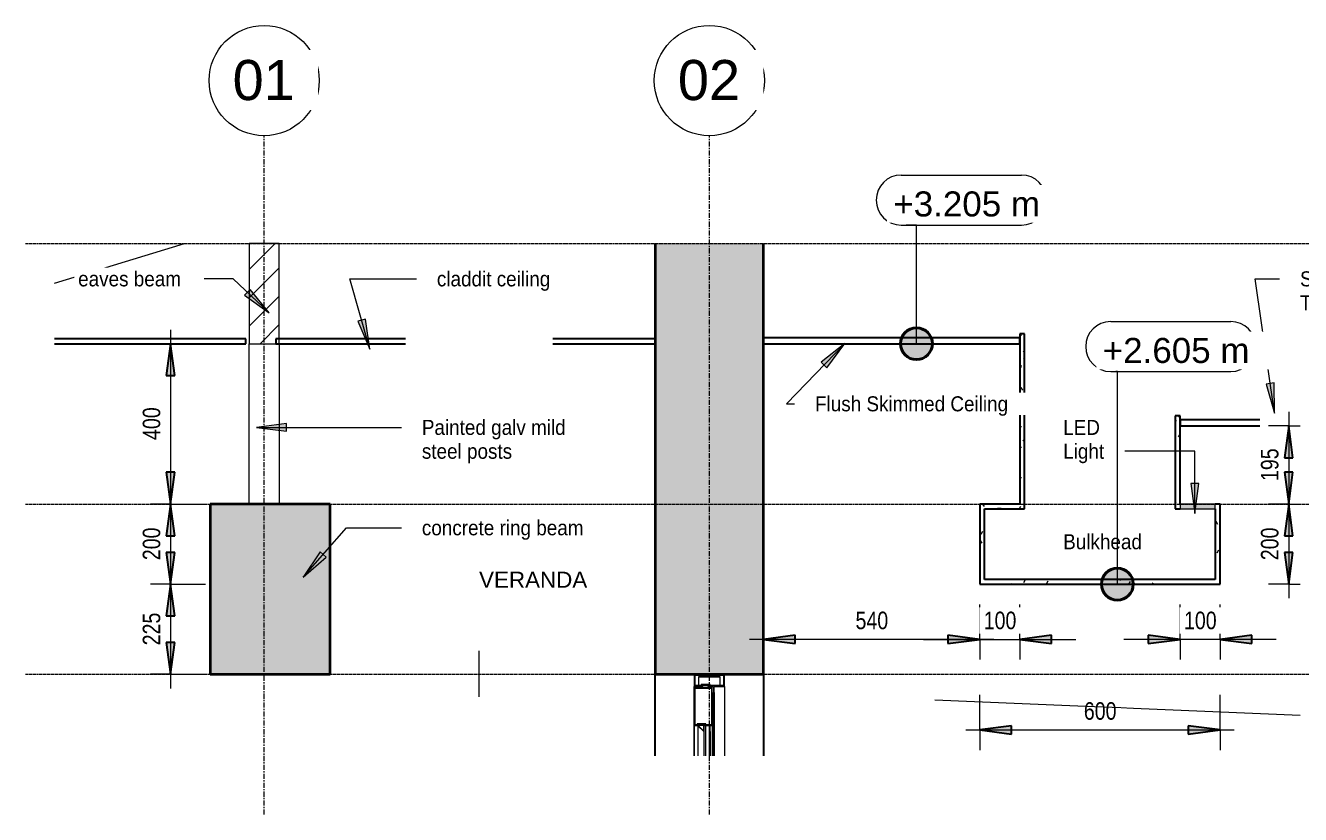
# Model space of a CAD drawing. Header units: millimetres. Extents: x 2814 to 112404, y -27229 to 26301.
# Drawn here: x 68135 to 71318, y 2030 to 3999 of the extents above; entities that cross this region are included whole.
import ezdxf

# ---------------------------------------------------------------- set-up
doc = ezdxf.new("R2010")
doc.units = ezdxf.units.MM
doc.linetypes.add('1000 Dashed', pattern=[2, 1, -1])
doc.linetypes.add('Grid Line', pattern=[22.225, 12.7, -3.175, 3.175, -3.175])
for name, color, linetype, lineweight in [('A-ANNO-DIMS', 211, 'Continuous', 5), ('A-ANNO-DIMS-25', 211, 'Continuous', 5), ('A-AREA-IDEN', 2, 'Continuous', 5), ('A-CLNG', 13, 'Continuous', 9), ('A-CLNG-PATT', 13, 'Continuous', 9), ('A-DETL-GENF', 92, 'Continuous', 5), ('A-DETL-THIN', 151, 'Continuous', 5), ('A-DOOR', 31, 'Continuous', 5), ('A-FLOR-LEVL', 51, 'Continuous', 5), ('A-WALL', 113, 'Continuous', 9), ('A-WALL-PATT', 111, 'Continuous', 9), ('G-ANNO-DIMS', 111, 'Continuous', 5), ('G-ANNO-TEXT', 231, 'Continuous', 5), ('I-WALL', 2, 'Continuous', 9), ('S-BEAM', 12, 'Continuous', 5), ('S-COLS', 52, 'Continuous', 5), ('S-FSTN', 2, 'Continuous', 5), ('S-GRID', 1, 'Continuous', 5), ('S-GRID-IDEN', 1, 'Continuous', 5)]:
    doc.layers.add(name, color=color, linetype=linetype, lineweight=lineweight)
doc.styles.add('Arial_10', font='arial.ttf', dxfattribs={"height": 62.5})
doc.styles.add('Arial_11', font='arial.ttf', dxfattribs={"width": 0.8, "height": 43.75})
doc.styles.add('Arial_12', font='arial.ttf', dxfattribs={"width": 0.9, "height": 37.5})
doc.styles.add('Arial_13', font='arial.ttf', dxfattribs={"height": 40})
doc.styles.add('Arial_9', font='arial.ttf', dxfattribs={"height": 100})
doc.dimstyles.new('SVA_Arc_Length-1_8mm_BLUE_Arrow_4', dxfattribs={"dimscale": 304.8, "dimtxt": 44.636349, "dimasz": 0.260417, "dimexe": 0.164042, "dimexo": 0.0625, "dimgap": 0.04101, "dimtad": 1, "dimdec": 0, "dimrnd": 5, "dimzin": 0, "dimdsep": 46, "dimtxsty": 'Arial_11', "dimsah": 1, "dimcen": 0.09, "dimdle": 0.114829, "dimazin": 0, "dimtfac": 1, "dimtdec": 4, "dimtix": 1, "dimtmove": 0, "dimatfit": 3, "dimfxl": 0.287073, "dimfxlon": 1, "dimtvp": 1, "dimtfill": 1, "dimtolj": 1, "dimtzin": 0, "dimarcsym": 2})

# ---------------------------------------------------------------- blocks, each defined once
blk = doc.blocks.new('Door Aluminium - Double Opening Out with Cill - Door Aluminium Double Opening Out with Cill 1800x2400 3-1350929-Bulkhead Detail - 01')
at = {"layer": 'A-DOOR', "lineweight": 15}
for p, q in [((-27861.6, 2380), (-27877.1, 2380)), ((-27877.1, 2380), (-27877.1, 2350)), ((-27875.1, 2352), (-27875.1, 2378)), ((-27875.1, 2378), (-27865.9, 2378)), ((-27865.9, 2378), (-27865.9, 2373.7)), ((-27865.9, 2373.7), (-27813.3, 2373.7)), ((-27865.9, 2352), (-27865.9, 2373.7)), ((-27864.1, 2375.5), (-27864.1, 2378.5)), ((-27864.1, 2378.5), (-27861.6, 2378.5)), ((-27815.1, 2375.5), (-27864.1, 2375.5)), ((-27861.6, 2378.5), (-27861.6, 2380)), ((-27861.6, 2378.5), (-27861.6, 2375.5)), ((-27802.1, 2380), (-27817.6, 2380)), ((-27817.6, 2380), (-27817.6, 2378.5)), ((-27817.6, 2378.5), (-27815.1, 2378.5)), ((-27817.6, 2375.5), (-27817.6, 2378.5)), ((-27815.1, 2378.5), (-27815.1, 2375.5)), ((-27813.3, 2373.7), (-27813.3, 2378)), ((-27813.3, 2378), (-27804.1, 2378)), ((-27813.3, 2373.7), (-27813.3, 2351.8)), ((-27804.1, 2378), (-27804.1, 2351.8)), ((-27802.1, 2350), (-27802.1, 2380)), ((-27877.1, 2350), (-27856.6, 2350)), ((-27877.1, 2176.7), (-27877.1, 2350)), ((-27876.8, 2347), (-27876.8, 2252)), ((-27832.8, 2347), (-27876.8, 2347)), ((-27859.9, 2352), (-27875.1, 2352)), ((-27875.1, 2253.8), (-27875.1, 2345.2)), ((-27875.1, 2345.2), (-27834.6, 2345.2)), ((-27837.8, 2354.4), (-27859.9, 2354.4)), ((-27859.9, 2354.4), (-27859.9, 2352)), ((-27858.1, 2351), (-27858.1, 2352.6)), ((-27858.1, 2352.6), (-27839.6, 2352.6)), ((-27856.6, 2351), (-27858.1, 2351)), ((-27856.6, 2350), (-27856.6, 2351)), ((-27856.6, 2350), (-27856.6, 2347)), ((-27839.6, 2351.3), (-27842.6, 2351)), ((-27842.6, 2351), (-27842.6, 2350)), ((-27842.6, 2350), (-27829.4, 2350)), ((-27842.6, 2347), (-27842.6, 2350)), ((-27839.6, 2352.6), (-27839.6, 2351.3)), ((-27837.8, 2351.8), (-27837.8, 2354.4)), ((-27804.1, 2351.8), (-27837.8, 2351.8)), ((-27834.6, 2345.2), (-27834.6, 2253.8)), ((-27832.8, 2252), (-27832.8, 2347)), ((-27829.4, 2350), (-27829.4, 2335)), ((-27829.4, 2335), (-27827.6, 2335)), ((-27829.4, 2176.7), (-27829.4, 2335)), ((-27827.6, 2335), (-27827.6, 2350)), ((-27827.6, 2350), (-27802.1, 2350)), ((-27827.6, 2335), (-27827.6, 2176.7)), ((-27802.1, 2350), (-27802.1, 2176.7)), ((-27876.8, 2252), (-27866.8, 2252)), ((-27876.8, 2176.7), (-27876.8, 2252)), ((-27870.2, 2253.8), (-27875.1, 2253.8)), ((-27848, 2256.4), (-27870.2, 2256.4)), ((-27870.2, 2256.4), (-27870.2, 2253.8)), ((-27866.5, 2251.8), (-27868.4, 2251.8)), ((-27868.4, 2251.8), (-27853.5, 2236.9)), ((-27868.4, 2251.8), (-27868.4, 2176.7)), ((-27866.8, 2252), (-27866.8, 2254.6)), ((-27866.8, 2254.6), (-27849.8, 2254.6)), ((-27866.5, 2254.1), (-27866.5, 2251.8)), ((-27853.5, 2254.1), (-27866.5, 2254.1)), ((-27865.5, 2250.3), (-27865.5, 2253.1)), ((-27865.5, 2253.1), (-27854.5, 2253.1)), ((-27854.5, 2239.3), (-27865.5, 2250.3)), ((-27854.5, 2253.1), (-27854.5, 2239.3)), ((-27853.5, 2236.9), (-27853.5, 2254.1)), ((-27853.5, 2236.9), (-27853.5, 2176.7)), ((-27849.8, 2253.3), (-27852.8, 2253.3)), ((-27852.8, 2253.3), (-27852.8, 2252)), ((-27852.8, 2252), (-27839.6, 2252)), ((-27852.8, 2176.7), (-27852.8, 2252)), ((-27849.8, 2254.6), (-27849.8, 2253.3)), ((-27839.6, 2254.1), (-27849.6, 2254.1)), ((-27849.6, 2254.1), (-27849.6, 2176.7)), ((-27848, 2253.8), (-27848, 2256.4)), ((-27834.6, 2253.8), (-27848, 2253.8)), ((-27839.6, 2176.7), (-27839.6, 2254.1)), ((-27839.6, 2252), (-27839.6, 2237)), ((-27839.6, 2237), (-27837.8, 2237)), ((-27837.8, 2237), (-27837.8, 2252)), ((-27837.8, 2252), (-27832.8, 2252)), ((-27837.8, 2237), (-27837.8, 2176.7)), ((-27832.8, 2252), (-27832.8, 2176.7))]:
    blk.add_line(p, q, dxfattribs=at)
blk = doc.blocks.new('Ceilings 2 - Ceilings 2-V16-Bulkhead Detail - 01')
at = {"layer": 'A-CLNG-PATT', "lineweight": 15}
h = blk.add_hatch(dxfattribs=at)
h.set_pattern_fill('FP_33', color=256, style=0, pattern_type=2)
h.set_pattern_definition([(0, (-22884.627, 5715.787), (101.6, 25.4), [8.382, -67.818, 8.382, -67.818, -406.4]), (0, (-22884.627, 5715.787), (101.6, 25.4), [-152.4, 8.382, -144.018, 8.382, -67.818, -177.8]), (0, (-22884.627, 5715.787), (101.6, 25.4), [-381, 8.382, -42.418, 8.382, -118.618]), (120, (-22846.527, 5728.487), (-72.79705, 75.28818), [8.382, -67.818, 8.382, -67.818, -406.4]), (120, (-22846.527, 5728.487), (-72.79705, 75.28818), [-152.4, 8.382, -144.018, 8.382, -67.818, -177.8]), (120, (-22846.527, 5728.487), (-72.79705, 75.28818), [-381, 8.382, -42.418, 8.382, -118.618]), (240, (-22833.827, 5779.287), (-28.80295, -100.68818), [8.382, -67.818, 8.382, -67.818, -406.4]), (240, (-22833.827, 5779.287), (-28.80295, -100.68818), [-152.4, 8.382, -144.018, 8.382, -67.818, -177.8]), (240, (-22833.827, 5779.287), (-28.80295, -100.68818), [-381, 8.382, -42.418, 8.382, -118.618])])
h.paths.add_polyline_path([(-27164.6, 2605), (-26564.6, 2605), (-26564.6, 2805), (-26576.6, 2805), (-26576.6, 2617), (-27152.6, 2617), (-27152.6, 2793), (-27052.6, 2793), (-27052.6, 3230), (-27064.6, 3230), (-27064.6, 2805), (-27164.6, 2805)])
h.paths.add_polyline_path([(-26676.6, 2793), (-26664.6, 2793), (-26664.6, 3025), (-26676.6, 3025), (-26676.6, 2805)])
at = {"layer": 'A-CLNG', "lineweight": 25}
for p, q in [((-27052.6, 3230), (-27064.6, 3230)), ((-27064.6, 3230), (-27064.6, 2805)), ((-27052.6, 2793), (-27052.6, 3230)), ((-26664.6, 3025), (-26676.6, 3025)), ((-26676.6, 3025), (-26676.6, 2793)), ((-26664.6, 2805), (-26664.6, 3025)), ((-27064.6, 2805), (-27164.6, 2805)), ((-27164.6, 2805), (-27164.6, 2605)), ((-26564.6, 2805), (-26576.6, 2805)), ((-26564.6, 2605), (-26564.6, 2805)), ((-27152.6, 2617), (-27152.6, 2793)), ((-27152.6, 2793), (-27052.6, 2793)), ((-26676.6, 2793), (-26664.6, 2793)), ((-26576.6, 2793), (-26576.6, 2617)), ((-26576.6, 2617), (-27152.6, 2617)), ((-27164.6, 2605), (-26564.6, 2605))]:
    blk.add_line(p, q, dxfattribs=at)
blk = doc.blocks.new('Structural Connections 1 - Structural Connections 1-V17-Bulkhead Detail - 01')
at = {"layer": 'S-FSTN', "lineweight": 15}
h = blk.add_hatch(dxfattribs=at)
h.set_pattern_fill('FP_32', color=256, style=0, pattern_type=2)
h.set_pattern_definition([(45, (-22884.627, 5715.787), (-35.35534, 35.35534), [])])
h.paths.add_polyline_path([(-28913.6, 3205), (-28913.6, 3455), (-28988.6, 3455), (-28988.6, 3205)])
for p, q in [((-28913.6, 3455), (-28988.6, 3455)), ((-28988.6, 3455), (-28988.6, 3205)), ((-28913.6, 3205), (-28913.6, 3455)), ((-28988.6, 3205), (-28913.6, 3205))]:
    blk.add_line(p, q, dxfattribs=at)
blk = doc.blocks.new('Timber Truss - Timber Truss 2-V18-Bulkhead Detail - 01')
at = {"layer": 'S-BEAM', "lineweight": 15}
blk.add_line((-29474.8, 3356), (-29150, 3455.3), dxfattribs=at)
blk = doc.blocks.new('Grid - M_Grid Head - Circle-V28-Bulkhead Detail - 01')
at = {"layer": 'S-GRID-IDEN'}
blk.add_circle((-27839.6, 3861.6), 137.5, dxfattribs=at)
blk = doc.blocks.new('Grid - M_Grid Head - Circle-V29-Bulkhead Detail - 01')
at = {"layer": 'S-GRID-IDEN'}
blk.add_circle((-28951.1, 3861.6), 137.5, dxfattribs=at)
blk = doc.blocks.new('DIMBLOCK44-Bulkhead Detail - 01')
at = {"layer": 'A-ANNO-DIMS-25', "lineweight": 25}
for points in [[(69977.3, 2467.1), (70056.7, 2456.7), (70056.7, 2477.6)], [(70517.3, 2467.1), (70438, 2477.6), (70438, 2456.7)]]:
    blk.add_hatch(color=256, dxfattribs=at).paths.add_polyline_path(points)
at = {"layer": 'A-ANNO-DIMS-25'}
for p, q in [((70517.3, 2467.1), (70517.3, 2554.6)), ((69977.3, 2467.1), (69977.3, 2517.1)), ((70552.3, 2467.1), (69942.3, 2467.1)), ((69977.3, 2467.1), (69977.3, 2379.6)), ((70517.3, 2467.1), (70517.3, 2417.1))]:
    blk.add_line(p, q, dxfattribs=at)
at = {"layer": 'A-ANNO-DIMS-25', "lineweight": 25}
for p, q in [((70056.7, 2477.6), (69977.3, 2467.1)), ((69977.3, 2467.1), (70056.7, 2456.7)), ((70056.7, 2456.7), (70056.7, 2477.6)), ((70517.3, 2467.1), (70438, 2477.6)), ((70438, 2477.6), (70438, 2456.7)), ((70438, 2456.7), (70517.3, 2467.1))]:
    blk.add_line(p, q, dxfattribs=at)
at = {"layer": 'A-ANNO-DIMS-25', "color": 0, "insert": (70207.2, 2536.4), "char_height": 43.75, "width": 96.415, "attachment_point": 1, "line_spacing_factor": 0.941778, "style": 'Arial_11', "bg_fill": 3, "box_fill_scale": 1.25, "bg_fill_color": 256, "bg_fill_true_color": 13158600, "bg_fill_transparency": 0}
blk.add_mtext('540', dxfattribs=at)
blk = doc.blocks.new('DIMBLOCK45-Bulkhead Detail - 01')
at = {"layer": 'A-ANNO-DIMS-25', "lineweight": 25}
for points in [[(70517.3, 2467.1), (70438, 2477.6), (70438, 2456.7)], [(70617.3, 2467.1), (70696.7, 2456.7), (70696.7, 2477.6)]]:
    blk.add_hatch(color=256, dxfattribs=at).paths.add_polyline_path(points)
at = {"layer": 'A-ANNO-DIMS-25'}
for p, q in [((70517.3, 2467.1), (70517.3, 2554.6)), ((70617.3, 2467.1), (70617.3, 2554.6)), ((70377.3, 2467.1), (70757.4, 2467.1)), ((70517.3, 2467.1), (70517.3, 2417.1)), ((70617.3, 2467.1), (70617.3, 2417.1))]:
    blk.add_line(p, q, dxfattribs=at)
at = {"layer": 'A-ANNO-DIMS-25', "lineweight": 25}
for p, q in [((70517.3, 2467.1), (70438, 2477.6)), ((70438, 2477.6), (70438, 2456.7)), ((70438, 2456.7), (70517.3, 2467.1)), ((70696.7, 2477.6), (70617.3, 2467.1)), ((70617.3, 2467.1), (70696.7, 2456.7)), ((70696.7, 2456.7), (70696.7, 2477.6))]:
    blk.add_line(p, q, dxfattribs=at)
at = {"layer": 'A-ANNO-DIMS-25', "color": 0, "insert": (70527.2, 2536.4), "char_height": 43.75, "width": 96.415, "attachment_point": 1, "line_spacing_factor": 0.941778, "style": 'Arial_11', "bg_fill": 3, "box_fill_scale": 1.25, "bg_fill_color": 256, "bg_fill_true_color": 13158600, "bg_fill_transparency": 0}
blk.add_mtext('100', dxfattribs=at)
blk = doc.blocks.new('DIMBLOCK46-Bulkhead Detail - 01')
at = {"layer": 'A-ANNO-DIMS-25', "lineweight": 25}
for points in [[(70517.3, 2241.1), (70596.7, 2230.6), (70596.7, 2251.5)], [(71117.3, 2241.1), (71038, 2251.5), (71038, 2230.6)]]:
    blk.add_hatch(color=256, dxfattribs=at).paths.add_polyline_path(points)
at = {"layer": 'A-ANNO-DIMS-25'}
for p, q in [((70517.3, 2241.1), (70517.3, 2328.6)), ((71117.3, 2241.1), (71117.3, 2328.6)), ((70482.3, 2241.1), (71152.3, 2241.1)), ((70517.3, 2241.1), (70517.3, 2191.1)), ((71117.3, 2241.1), (71117.3, 2191.1))]:
    blk.add_line(p, q, dxfattribs=at)
at = {"layer": 'A-ANNO-DIMS-25', "lineweight": 25}
for p, q in [((70596.7, 2251.5), (70517.3, 2241.1)), ((70517.3, 2241.1), (70596.7, 2230.6)), ((70596.7, 2230.6), (70596.7, 2251.5)), ((71117.3, 2241.1), (71038, 2251.5)), ((71038, 2251.5), (71038, 2230.6)), ((71038, 2230.6), (71117.3, 2241.1))]:
    blk.add_line(p, q, dxfattribs=at)
at = {"layer": 'A-ANNO-DIMS-25', "color": 0, "insert": (70777.2, 2310.4), "char_height": 43.75, "width": 96.415, "attachment_point": 1, "line_spacing_factor": 0.941778, "style": 'Arial_11', "bg_fill": 3, "box_fill_scale": 1.25, "bg_fill_color": 256, "bg_fill_true_color": 13158600, "bg_fill_transparency": 0}
blk.add_mtext('600', dxfattribs=at)
blk = doc.blocks.new('DIMBLOCK47-Bulkhead Detail - 01')
at = {"layer": 'A-ANNO-DIMS-25', "lineweight": 25}
for points in [[(71017.3, 2467.1), (70938, 2477.6), (70938, 2456.7)], [(71117.3, 2467.1), (71196.7, 2456.7), (71196.7, 2477.6)]]:
    blk.add_hatch(color=256, dxfattribs=at).paths.add_polyline_path(points)
at = {"layer": 'A-ANNO-DIMS-25'}
for p, q in [((71017.3, 2467.1), (71017.3, 2554.6)), ((71117.3, 2467.1), (71117.3, 2554.6)), ((71257.4, 2467.1), (70877.3, 2467.1)), ((71017.3, 2467.1), (71017.3, 2417.1)), ((71117.3, 2467.1), (71117.3, 2417.1))]:
    blk.add_line(p, q, dxfattribs=at)
at = {"layer": 'A-ANNO-DIMS-25', "lineweight": 25}
for p, q in [((71017.3, 2467.1), (70938, 2477.6)), ((70938, 2477.6), (70938, 2456.7)), ((70938, 2456.7), (71017.3, 2467.1)), ((71196.7, 2477.6), (71117.3, 2467.1)), ((71117.3, 2467.1), (71196.7, 2456.7)), ((71196.7, 2456.7), (71196.7, 2477.6))]:
    blk.add_line(p, q, dxfattribs=at)
at = {"layer": 'A-ANNO-DIMS-25', "color": 0, "insert": (71027.2, 2536.4), "char_height": 43.75, "width": 96.415, "attachment_point": 1, "line_spacing_factor": 0.941778, "style": 'Arial_11', "bg_fill": 3, "box_fill_scale": 1.25, "bg_fill_color": 256, "bg_fill_true_color": 13158600, "bg_fill_transparency": 0}
blk.add_mtext('100', dxfattribs=at)
blk = doc.blocks.new('DIMBLOCK48-Bulkhead Detail - 01')
at = {"layer": 'A-ANNO-DIMS-25', "lineweight": 25}
for points in [[(68497, 2605), (68486.6, 2525.6), (68507.5, 2525.6)], [(68497, 2380), (68507.5, 2459.4), (68486.6, 2459.4)]]:
    blk.add_hatch(color=256, dxfattribs=at).paths.add_polyline_path(points)
at = {"layer": 'A-ANNO-DIMS-25'}
for p, q in [((68497, 2640), (68497, 2345)), ((68497, 2605), (68447, 2605)), ((68497, 2605), (68584.5, 2605)), ((68497, 2380), (68447, 2380)), ((68497, 2380), (68584.5, 2380))]:
    blk.add_line(p, q, dxfattribs=at)
at = {"layer": 'A-ANNO-DIMS-25', "lineweight": 25}
for p, q in [((68497, 2605), (68486.6, 2525.6)), ((68507.5, 2525.6), (68497, 2605)), ((68486.6, 2525.6), (68507.5, 2525.6)), ((68507.5, 2459.4), (68486.6, 2459.4)), ((68486.6, 2459.4), (68497, 2380)), ((68497, 2380), (68507.5, 2459.4))]:
    blk.add_line(p, q, dxfattribs=at)
at = {"layer": 'A-ANNO-DIMS-25', "color": 0, "insert": (68427.7, 2452.3), "char_height": 43.75, "width": 96.415, "attachment_point": 1, "rotation": 90, "line_spacing_factor": 0.941778, "style": 'Arial_11', "bg_fill": 3, "box_fill_scale": 1.25, "bg_fill_color": 256, "bg_fill_true_color": 13158600, "bg_fill_transparency": 0}
blk.add_mtext('225', dxfattribs=at)
blk = doc.blocks.new('DIMBLOCK49-Bulkhead Detail - 01')
at = {"layer": 'A-ANNO-DIMS-25', "lineweight": 25}
for points in [[(68497, 2805), (68486.6, 2725.6), (68507.5, 2725.6)], [(68497, 2605), (68507.5, 2684.4), (68486.6, 2684.4)]]:
    blk.add_hatch(color=256, dxfattribs=at).paths.add_polyline_path(points)
at = {"layer": 'A-ANNO-DIMS-25'}
for p, q in [((68497, 2840), (68497, 2570)), ((68497, 2805), (68447, 2805)), ((68497, 2805), (68584.5, 2805)), ((68497, 2605), (68447, 2605)), ((68497, 2605), (68584.5, 2605))]:
    blk.add_line(p, q, dxfattribs=at)
at = {"layer": 'A-ANNO-DIMS-25', "lineweight": 25}
for p, q in [((68497, 2805), (68486.6, 2725.6)), ((68507.5, 2725.6), (68497, 2805)), ((68486.6, 2725.6), (68507.5, 2725.6)), ((68507.5, 2684.4), (68486.6, 2684.4)), ((68486.6, 2684.4), (68497, 2605)), ((68497, 2605), (68507.5, 2684.4))]:
    blk.add_line(p, q, dxfattribs=at)
at = {"layer": 'A-ANNO-DIMS-25', "color": 0, "insert": (68427.7, 2664.8), "char_height": 43.75, "width": 96.415, "attachment_point": 1, "rotation": 90, "line_spacing_factor": 0.941778, "style": 'Arial_11', "bg_fill": 3, "box_fill_scale": 1.25, "bg_fill_color": 256, "bg_fill_true_color": 13158600, "bg_fill_transparency": 0}
blk.add_mtext('200', dxfattribs=at)
blk = doc.blocks.new('DIMBLOCK50-Bulkhead Detail - 01')
at = {"layer": 'A-ANNO-DIMS-25', "lineweight": 25}
for points in [[(68497, 3205), (68486.6, 3125.6), (68507.5, 3125.6)], [(68497, 2805), (68507.5, 2884.4), (68486.6, 2884.4)]]:
    blk.add_hatch(color=256, dxfattribs=at).paths.add_polyline_path(points)
at = {"layer": 'A-ANNO-DIMS-25'}
for p, q in [((68497, 3240), (68497, 2770)), ((68497, 3205), (68447, 3205)), ((68497, 3205), (68584.5, 3205)), ((68497, 2805), (68447, 2805)), ((68497, 2805), (68584.5, 2805))]:
    blk.add_line(p, q, dxfattribs=at)
at = {"layer": 'A-ANNO-DIMS-25', "lineweight": 25}
for p, q in [((68497, 3205), (68486.6, 3125.6)), ((68507.5, 3125.6), (68497, 3205)), ((68486.6, 3125.6), (68507.5, 3125.6)), ((68507.5, 2884.4), (68486.6, 2884.4)), ((68486.6, 2884.4), (68497, 2805)), ((68497, 2805), (68507.5, 2884.4))]:
    blk.add_line(p, q, dxfattribs=at)
at = {"layer": 'A-ANNO-DIMS-25', "color": 0, "insert": (68427.7, 2964.8), "char_height": 43.75, "width": 96.415, "attachment_point": 1, "rotation": 90, "line_spacing_factor": 0.941778, "style": 'Arial_11', "bg_fill": 3, "box_fill_scale": 1.25, "bg_fill_color": 256, "bg_fill_true_color": 13158600, "bg_fill_transparency": 0}
blk.add_mtext('400', dxfattribs=at)
blk = doc.blocks.new('DIMBLOCK51-Bulkhead Detail - 01')
at = {"layer": 'A-ANNO-DIMS-25', "lineweight": 25}
for points in [[(71288.6, 3000), (71278.2, 2920.6), (71299.1, 2920.6)], [(71288.6, 2805), (71299.1, 2884.4), (71278.2, 2884.4)], [(71288.6, 2805), (71278.2, 2725.6), (71299.1, 2725.6)]]:
    blk.add_hatch(color=256, dxfattribs=at).paths.add_polyline_path(points)
at = {"layer": 'A-ANNO-DIMS-25'}
for p, q in [((71288.6, 3035), (71288.6, 2805)), ((71288.6, 3000), (71238.6, 3000)), ((71288.6, 3000), (71316.9, 3000)), ((71288.6, 2805), (71238.6, 2805)), ((71288.6, 2805), (71316.9, 2805))]:
    blk.add_line(p, q, dxfattribs=at)
at = {"layer": 'A-ANNO-DIMS-25', "lineweight": 25}
for p, q in [((71288.6, 3000), (71278.2, 2920.6)), ((71299.1, 2920.6), (71288.6, 3000)), ((71278.2, 2920.6), (71299.1, 2920.6)), ((71299.1, 2884.4), (71278.2, 2884.4)), ((71278.2, 2884.4), (71288.6, 2805)), ((71288.6, 2805), (71299.1, 2884.4)), ((71288.6, 2805), (71278.2, 2725.6)), ((71299.1, 2725.6), (71288.6, 2805)), ((71278.2, 2725.6), (71299.1, 2725.6))]:
    blk.add_line(p, q, dxfattribs=at)
at = {"layer": 'A-ANNO-DIMS-25', "color": 0, "insert": (71219.3, 2862.3), "char_height": 43.75, "width": 96.415, "attachment_point": 1, "rotation": 90, "line_spacing_factor": 0.941778, "style": 'Arial_11', "bg_fill": 3, "box_fill_scale": 1.25, "bg_fill_color": 256, "bg_fill_true_color": 13158600, "bg_fill_transparency": 0}
blk.add_mtext('195', dxfattribs=at)
blk = doc.blocks.new('DIMBLOCK52-Bulkhead Detail - 01')
at = {"layer": 'A-ANNO-DIMS-25', "lineweight": 25}
for points in [[(71288.6, 2805), (71299.1, 2884.4), (71278.2, 2884.4)], [(71288.6, 2805), (71278.2, 2725.6), (71299.1, 2725.6)], [(71288.6, 2605), (71299.1, 2684.4), (71278.2, 2684.4)]]:
    blk.add_hatch(color=256, dxfattribs=at).paths.add_polyline_path(points)
for p, q in [((71299.1, 2884.4), (71278.2, 2884.4)), ((71278.2, 2884.4), (71288.6, 2805)), ((71288.6, 2805), (71299.1, 2884.4)), ((71288.6, 2805), (71278.2, 2725.6)), ((71299.1, 2725.6), (71288.6, 2805)), ((71278.2, 2725.6), (71299.1, 2725.6)), ((71299.1, 2684.4), (71278.2, 2684.4)), ((71278.2, 2684.4), (71288.6, 2605)), ((71288.6, 2605), (71299.1, 2684.4))]:
    blk.add_line(p, q, dxfattribs=at)
at = {"layer": 'A-ANNO-DIMS-25'}
for p, q in [((71288.6, 2805), (71238.6, 2805)), ((71288.6, 2805), (71288.6, 2570)), ((71288.6, 2805), (71316.9, 2805)), ((71288.6, 2605), (71238.6, 2605)), ((71288.6, 2605), (71316.9, 2605))]:
    blk.add_line(p, q, dxfattribs=at)
at = {"layer": 'A-ANNO-DIMS-25', "color": 0, "insert": (71219.3, 2664.8), "char_height": 43.75, "width": 96.415, "attachment_point": 1, "rotation": 90, "line_spacing_factor": 0.941778, "style": 'Arial_11', "bg_fill": 3, "box_fill_scale": 1.25, "bg_fill_color": 256, "bg_fill_true_color": 13158600, "bg_fill_transparency": 0}
blk.add_mtext('200', dxfattribs=at)
blk = doc.blocks.new('Spot Elevations - SVA_Spot Elevation - plan FFL-52297-Bulkhead Detail - 01')
at = {"layer": 'G-ANNO-DIMS'}
for p, q in [((-27360.5, 3626), (-27060.5, 3626)), ((-27360.5, 3501), (-27060.5, 3501))]:
    blk.add_line(p, q, dxfattribs=at)
for centre, start, end in [((-27360.5, 3563.5), 90, 270), ((-27060.5, 3563.5), 270, 90)]:
    blk.add_arc(centre, 62.5, start, end, dxfattribs=at)

msp = doc.modelspace()

# ---------------------------------------------------------------- hatches: boundary and pattern name
at = {"layer": 'A-DETL-GENF', "lineweight": 15}
msp.add_hatch(color=11, dxfattribs=at).paths.add_polyline_path([(71105.3, 2793), (71105.3, 2805), (71017.3, 2805), (71017.3, 2793)])
at = {"layer": 'A-WALL-PATT', "lineweight": 25}
for points in [[(69977.3, 2380), (69977.3, 3455.3), (69707.3, 3455.3), (69707.3, 2380), (69892.2, 2380)], [(68895.8, 2380), (68895.8, 2805), (68595.8, 2805), (68595.8, 2380)]]:
    msp.add_hatch(color=9, dxfattribs=at).paths.add_polyline_path(points)
at = {"layer": 'G-ANNO-DIMS', "lineweight": 40}
h = msp.add_hatch(color=256, dxfattribs=at)
edge = h.paths.add_edge_path()
edge.add_arc((70359.4, 3205), 39.7, 0, 360)
at = {"layer": 'G-ANNO-TEXT'}
for points in [[(68743, 3281.7), (68695.6, 3340.6), (68682, 3326.4)], [(68994.9, 3191.7), (68983.8, 3266.5), (68964.8, 3261.1)], [(70180.6, 3205.6), (70121.3, 3158.6), (70135.5, 3144.9)], [(68711.5, 2996.2), (68786.5, 2986.4), (68786.5, 3006.1)], [(71054.3, 2781.4), (71064.2, 2856.4), (71044.5, 2856.4)], [(68828.4, 2622.7), (68885.3, 2672.6), (68870.5, 2685.6)]]:
    msp.add_hatch(color=7, dxfattribs=at).paths.add_polyline_path(points)

# ---------------------------------------------------------------- linework, layer by layer
at = {"layer": 'A-AREA-IDEN'}
msp.add_line((69267.4, 2324), (69267.4, 2439), dxfattribs=at)
at = {"layer": 'A-CLNG', "lineweight": 25}
for p, q in [((68685.3, 3217), (68207.1, 3217)), ((68685.3, 3205), (68685.3, 3217)), ((69083.6, 3217), (68760.3, 3217)), ((68760.3, 3217), (68760.3, 3205)), ((69707.3, 3217), (69451.2, 3217)), ((70617.3, 3220), (69977.3, 3220)), ((70617.3, 3205), (70617.3, 3220)), ((68207.1, 3205), (68685.3, 3205)), ((68760.3, 3205), (69083.6, 3205)), ((69451.2, 3205), (69707.3, 3205)), ((69977.3, 3205), (70617.3, 3205)), ((71216.5, 3015), (71017.3, 3015)), ((71017.3, 3015), (71017.3, 3000)), ((71017.3, 3000), (71216.5, 3000))]:
    msp.add_line(p, q, dxfattribs=at)
at = {"layer": 'A-DETL-THIN', "lineweight": 15}
for p, q in [((71105.3, 2805), (71017.3, 2805)), ((71017.3, 2805), (71017.3, 2793)), ((71105.3, 2793), (71105.3, 2805)), ((71017.3, 2793), (71105.3, 2793))]:
    msp.add_line(p, q, dxfattribs=at)
at = {"layer": 'A-FLOR-LEVL', "linetype": '1000 Dashed'}
for p, q in [((68135.1, 3455), (74596.1, 3455)), ((68135.1, 2805), (74596.1, 2805)), ((68135.1, 2380), (74596.1, 2380))]:
    msp.add_line(p, q, dxfattribs=at)
at = {"layer": 'A-WALL', "lineweight": 35}
for p, q in [((69707.3, 3455.3), (69707.3, 2380)), ((69977.3, 2380), (69977.3, 3455.3)), ((69707.3, 2380), (69977.3, 2380))]:
    msp.add_line(p, q, dxfattribs=at)
at = {"layer": 'A-WALL', "lineweight": 25}
for p, q in [((69707.3, 2176.7), (69707.3, 2380)), ((69842.3, 2375.5), (69842.3, 2380)), ((69977.3, 2380), (69977.3, 2176.7))]:
    msp.add_line(p, q, dxfattribs=at)
at = {"layer": 'G-ANNO-DIMS'}
for p, q in [((70359.4, 3501), (70333.9, 3501)), ((70359.4, 3205), (70359.4, 3501)), ((70861, 3135.4), (70856.8, 3135.4))]:
    msp.add_line(p, q, dxfattribs=at)
at = {"layer": 'G-ANNO-DIMS', "lineweight": 40}
msp.add_circle((70359.4, 3205), 39.7, dxfattribs=at)
at = {"layer": 'G-ANNO-TEXT', "color": 7}
for p, q in [((68600.5, 3366.9), (68568.8, 3366.9)), ((68653.8, 3366.9), (68600.5, 3366.9)), ((68743, 3281.7), (68653.8, 3366.9)), ((68944.9, 3366.9), (69111.3, 3366.9)), ((68994.9, 3191.7), (68944.9, 3366.9)), ((71204.9, 3366.9), (71266.1, 3366.9)), ((68695.6, 3340.6), (68682, 3326.4)), ((68682, 3326.4), (68743, 3281.7)), ((68743, 3281.7), (68695.6, 3340.6)), ((68983.8, 3266.5), (68964.8, 3261.1)), ((68964.8, 3261.1), (68994.9, 3191.7)), ((68994.9, 3191.7), (68983.8, 3266.5)), ((70180.6, 3205.6), (70034.7, 3055.1)), ((70180.6, 3205.6), (70121.3, 3158.6)), ((70135.5, 3144.9), (70180.6, 3205.6)), ((70121.3, 3158.6), (70135.5, 3144.9)), ((71252.2, 3107.2), (71232.7, 3104.4)), ((70034.7, 3055.1), (70055.3, 3055.1)), ((68786.5, 3006.1), (68711.5, 2996.2)), ((68711.5, 2996.2), (68786.5, 2986.4)), ((68711.5, 2996.2), (69073.8, 2996.2)), ((68786.5, 2986.4), (68786.5, 3006.1)), ((70962.8, 2936.7), (70879.2, 2936.7)), ((71054.3, 2936.7), (70962.8, 2936.7)), ((71054.3, 2781.4), (71054.3, 2936.7)), ((71064.2, 2856.4), (71044.5, 2856.4)), ((71044.5, 2856.4), (71054.3, 2781.4)), ((71054.3, 2781.4), (71064.2, 2856.4)), ((68828.4, 2622.7), (68936.2, 2745.6)), ((68936.2, 2745.6), (69073.8, 2745.6)), ((68870.5, 2685.6), (68828.4, 2622.7)), ((68885.3, 2672.6), (68870.5, 2685.6)), ((68828.4, 2622.7), (68885.3, 2672.6))]:
    msp.add_line(p, q, dxfattribs=at)
at = {"layer": 'I-WALL', "lineweight": 35}
for p, q in [((68895.8, 2805), (68595.8, 2805)), ((68595.8, 2805), (68595.8, 2380)), ((68895.8, 2380), (68895.8, 2805)), ((68595.8, 2380), (68895.8, 2380))]:
    msp.add_line(p, q, dxfattribs=at)
at = {"layer": 'S-COLS', "lineweight": 15}
for p, q in [((68693.3, 2805), (68693.3, 3205)), ((68768.3, 3205), (68768.3, 2805))]:
    msp.add_line(p, q, dxfattribs=at)
at = {"layer": 'S-GRID', "linetype": 'Grid Line'}
for p, q in [((68730.8, 2030.2), (68730.8, 3724.1)), ((69842.3, 2030.2), (69842.3, 3724.1))]:
    msp.add_line(p, q, dxfattribs=at)

# ---------------------------------------------------------------- block references
at = {"layer": 'A-CLNG', "lineweight": 25}
msp.add_blockref('Ceilings 2 - Ceilings 2-V16-Bulkhead Detail - 01', (97681.9, 0), dxfattribs=at)
at = {"layer": 'A-DOOR', "lineweight": 15}
msp.add_blockref('Door Aluminium - Double Opening Out with Cill - Door Aluminium Double Opening Out with Cill 1800x2400 3-1350929-Bulkhead Detail - 01', (97681.9, 0), dxfattribs=at)
at = {"layer": 'G-ANNO-DIMS'}
for p in [(97681.9, 0), (98204.8, -365.6)]:
    msp.add_blockref('Spot Elevations - SVA_Spot Elevation - plan FFL-52297-Bulkhead Detail - 01', p, dxfattribs=at)
at = {"layer": 'S-BEAM', "lineweight": 15}
msp.add_blockref('Timber Truss - Timber Truss 2-V18-Bulkhead Detail - 01', (97681.9, 0), dxfattribs=at)
at = {"layer": 'S-FSTN', "lineweight": 15}
msp.add_blockref('Structural Connections 1 - Structural Connections 1-V17-Bulkhead Detail - 01', (97681.9, 0), dxfattribs=at)
at = {"layer": 'S-GRID-IDEN'}
for name in ['Grid - M_Grid Head - Circle-V29-Bulkhead Detail - 01', 'Grid - M_Grid Head - Circle-V28-Bulkhead Detail - 01']:
    msp.add_blockref(name, (97681.9, 0), dxfattribs=at)

# ---------------------------------------------------------------- texts
at = {"layer": 'A-AREA-IDEN', "insert": (69267.4, 2636.1), "char_height": 40, "width": 334.705, "attachment_point": 1, "style": 'Arial_13'}
msp.add_mtext('VERANDA', dxfattribs=at)
at = {"layer": 'G-ANNO-TEXT', "color": 7, "char_height": 37.5, "attachment_point": 1, "style": 'Arial_12', "bg_fill": 3, "box_fill_scale": 1.25, "bg_fill_color": 256, "bg_fill_true_color": 13158600, "bg_fill_transparency": 0}
for s, insert, width in [('claddit ceiling', (69162.1, 3385.6), 339.114), ('Suspended Grid Ceiling ', (71316.9, 3385.6), 615.095), ('Painted galv mild ', (69124.6, 3015), 445.538), ('concrete ring beam', (69124.6, 2764.4), 487.025)]:
    msp.add_mtext(s, dxfattribs=dict(at, insert=insert, width=width))

# ---------------------------------------------------------------- dimensions: what is measured, and where the dimension line sits
at = {"layer": 'A-ANNO-DIMS'}
for base, p1, p2, override, picture, middle in [((71017.3, 2467.1), (71117.3, 2554.6), (71017.3, 2554.6), {"dimpost": '<>', "dimfxl": 100}, 'DIMBLOCK47-Bulkhead Detail - 01', (71067.3, 2502)), ((71117.3, 2241.1), (70517.3, 2328.6), (71117.3, 2328.6), {"dimpost": '<>', "dimfxl": 600}, 'DIMBLOCK46-Bulkhead Detail - 01', (70817.3, 2275.9))]:
    dim = msp.add_linear_dim(base=base, p1=p1, p2=p2, dimstyle='SVA_Arc_Length-1_8mm_BLUE_Arrow_4', override=override, dxfattribs=at)
    dim.commit()
    dim.dimension.update_dxf_attribs({"geometry": picture, "text_midpoint": middle})

# ---------------------------------------------------------------- next in the draw order: hatches: boundary and pattern name
at = {"layer": 'G-ANNO-DIMS', "lineweight": 40}
h = msp.add_hatch(color=256, dxfattribs=at)
edge = h.paths.add_edge_path()
edge.add_arc((70861, 2605), 39.7, 0, 360)

# ---------------------------------------------------------------- next in the draw order: linework, layer by layer
at = {"layer": 'A-AREA-IDEN'}
msp.add_line((70405.3, 2316.6), (71316.9, 2277.9), dxfattribs=at)
at = {"layer": 'G-ANNO-DIMS', "lineweight": 40}
msp.add_circle((70861, 2605), 39.7, dxfattribs=at)

# ---------------------------------------------------------------- next in the draw order: texts
at = {"layer": 'G-ANNO-DIMS', "insert": (70301.5, 3585.1), "char_height": 62.5, "width": 437.688, "attachment_point": 1, "line_spacing_factor": 0.941778, "style": 'Arial_10', "bg_fill": 3, "box_fill_scale": 1.25, "bg_fill_color": 256, "bg_fill_true_color": 13158600, "bg_fill_transparency": 0}
msp.add_mtext('+3.205 m', dxfattribs=at)
at = {"layer": 'G-ANNO-TEXT', "color": 7, "char_height": 37.5, "attachment_point": 1, "style": 'Arial_12', "bg_fill": 3, "box_fill_scale": 1.25, "bg_fill_color": 256, "bg_fill_true_color": 13158600, "bg_fill_transparency": 0}
for s, insert, width in [('eaves beam', (68266.5, 3385.6), 304.842), ('Tile - OWA Constelation', (71316.9, 3326.1), 615.095), ('Flush Skimmed Ceiling', (70106.1, 3073.8), 586.234), ('steel posts', (69124.6, 2955.4), 270.57), ('Bulkhead', (70725.7, 2729.6), 236.297)]:
    msp.add_mtext(s, dxfattribs=dict(at, insert=insert, width=width))
at = {"layer": 'S-GRID-IDEN', "char_height": 100, "width": 188.397, "attachment_point": 1, "style": 'Arial_9', "bg_fill": 3, "box_fill_scale": 1.25, "bg_fill_color": 256, "bg_fill_true_color": 13158600, "bg_fill_transparency": 0}
for s, insert in [('01', (68652.1, 3913)), ('02', (69763.7, 3913))]:
    msp.add_mtext(s, dxfattribs=dict(at, insert=insert))

# ---------------------------------------------------------------- next in the draw order: dimensions: what is measured, and where the dimension line sits
at = {"layer": 'A-ANNO-DIMS'}
for base, p1, p2, override, picture, middle in [((71288.6, 2805), (71316.9, 3000), (71316.9, 2805), {"dimpost": '<>', "dimfxl": 195}, 'DIMBLOCK51-Bulkhead Detail - 01', (71253.8, 2902.5)), ((68497, 2380), (68584.5, 2605), (68584.5, 2380), {"dimpost": '<>', "dimfxl": 225}, 'DIMBLOCK48-Bulkhead Detail - 01', (68462.2, 2492.5))]:
    dim = msp.add_linear_dim(base=base, p1=p1, p2=p2, angle=90, dimstyle='SVA_Arc_Length-1_8mm_BLUE_Arrow_4', override=override, dxfattribs=at)
    dim.commit()
    dim.dimension.update_dxf_attribs({"geometry": picture, "text_midpoint": middle})
dim = msp.add_linear_dim(base=(69977.3, 2467.1), p1=(70517.3, 2554.6), p2=(69977.3, 2379.6), dimstyle='SVA_Arc_Length-1_8mm_BLUE_Arrow_4', override={"dimpost": '<>', "dimfxl": 567.648659}, dxfattribs=at)
dim.commit()
dim.dimension.update_dxf_attribs({"geometry": 'DIMBLOCK44-Bulkhead Detail - 01', "text_midpoint": (70247.3, 2502)})

# ---------------------------------------------------------------- next in the draw order: hatches: boundary and pattern name
at = {"layer": 'G-ANNO-TEXT'}
msp.add_hatch(color=7, dxfattribs=at).paths.add_polyline_path([(71253.1, 3031.5), (71252.2, 3107.2), (71232.7, 3104.4)])

# ---------------------------------------------------------------- next in the draw order: linework, layer by layer
at = {"layer": 'G-ANNO-TEXT', "color": 7}
for p, q in [((71253.1, 3031.5), (71204.9, 3366.9)), ((71232.7, 3104.4), (71253.1, 3031.5)), ((71253.1, 3031.5), (71252.2, 3107.2))]:
    msp.add_line(p, q, dxfattribs=at)

# ---------------------------------------------------------------- next in the draw order: texts
at = {"layer": 'G-ANNO-TEXT', "color": 7, "insert": (70725.7, 3015), "char_height": 37.5, "width": 128.07, "attachment_point": 1, "style": 'Arial_12', "bg_fill": 3, "box_fill_scale": 1.25, "bg_fill_color": 256, "bg_fill_true_color": 13158600, "bg_fill_transparency": 0}
msp.add_mtext('LED ', dxfattribs=at)

# ---------------------------------------------------------------- next in the draw order: dimensions: what is measured, and where the dimension line sits
at = {"layer": 'A-ANNO-DIMS'}
for base, p1, p2, picture, middle in [((71288.6, 2605), (71316.9, 2805), (71316.9, 2605), 'DIMBLOCK52-Bulkhead Detail - 01', (71253.8, 2705)), ((68497, 2605), (68584.5, 2805), (68584.5, 2605), 'DIMBLOCK49-Bulkhead Detail - 01', (68462.2, 2705))]:
    dim = msp.add_linear_dim(base=base, p1=p1, p2=p2, angle=90, dimstyle='SVA_Arc_Length-1_8mm_BLUE_Arrow_4', override={"dimpost": '<>', "dimfxl": 200}, dxfattribs=at)
    dim.commit()
    dim.dimension.update_dxf_attribs({"geometry": picture, "text_midpoint": middle})
dim = msp.add_linear_dim(base=(70617.3, 2467.1), p1=(70517.3, 2554.6), p2=(70617.3, 2554.6), dimstyle='SVA_Arc_Length-1_8mm_BLUE_Arrow_4', override={"dimpost": '<>', "dimfxl": 100}, dxfattribs=at)
dim.commit()
dim.dimension.update_dxf_attribs({"geometry": 'DIMBLOCK45-Bulkhead Detail - 01', "text_midpoint": (70567.3, 2502)})

# ---------------------------------------------------------------- next in the draw order: texts
at = {"layer": 'G-ANNO-TEXT', "color": 7, "insert": (70725.7, 2955.4), "char_height": 37.5, "width": 124.462, "attachment_point": 1, "style": 'Arial_12', "bg_fill": 3, "box_fill_scale": 1.25, "bg_fill_color": 256, "bg_fill_true_color": 13158600, "bg_fill_transparency": 0}
msp.add_mtext('Light', dxfattribs=at)

# ---------------------------------------------------------------- next in the draw order: dimensions: what is measured, and where the dimension line sits
at = {"layer": 'A-ANNO-DIMS'}
dim = msp.add_linear_dim(base=(68497, 2805), p1=(68584.5, 3205), p2=(68584.5, 2805), angle=90, dimstyle='SVA_Arc_Length-1_8mm_BLUE_Arrow_4', override={"dimpost": '<>', "dimfxl": 400}, dxfattribs=at)
dim.commit()
dim.dimension.update_dxf_attribs({"geometry": 'DIMBLOCK50-Bulkhead Detail - 01', "text_midpoint": (68462.2, 3005)})

# ---------------------------------------------------------------- next in the draw order: linework, layer by layer
at = {"layer": 'G-ANNO-DIMS'}
msp.add_line((70861, 2605), (70861, 3135.4), dxfattribs=at)

# ---------------------------------------------------------------- next in the draw order: texts
at = {"layer": 'G-ANNO-DIMS', "insert": (70824.4, 3219.5), "char_height": 62.5, "width": 437.688, "attachment_point": 1, "line_spacing_factor": 0.941778, "style": 'Arial_10', "bg_fill": 3, "box_fill_scale": 1.25, "bg_fill_color": 256, "bg_fill_true_color": 13158600, "bg_fill_transparency": 0}
msp.add_mtext('+2.605 m', dxfattribs=at)

doc.saveas('drawing.dxf')
